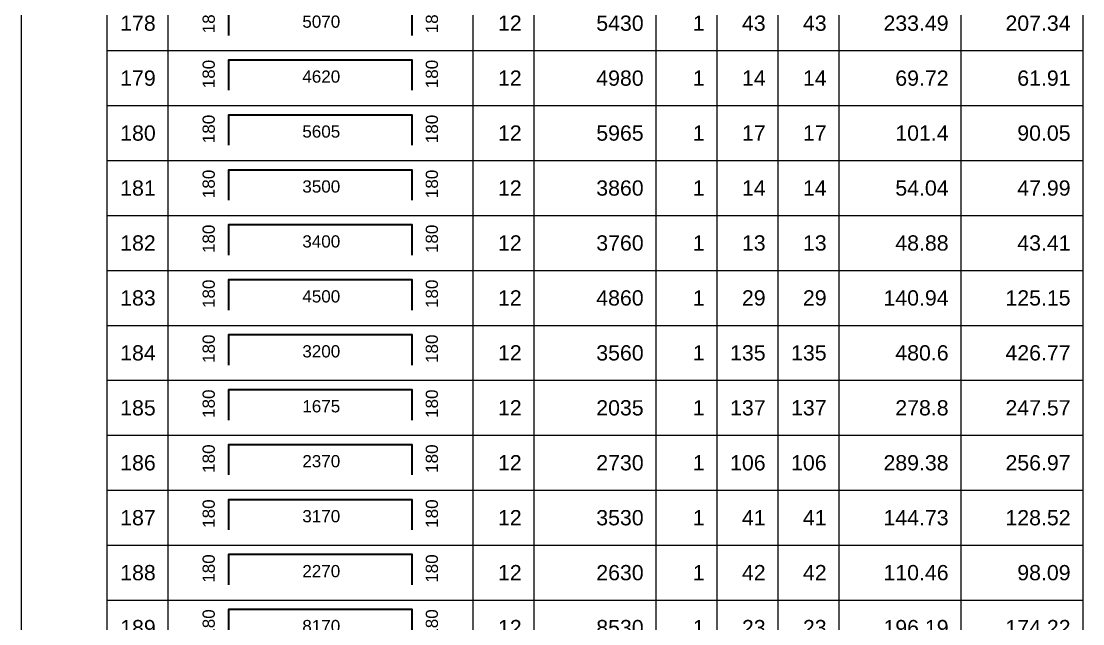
# Model space of a CAD drawing. Header units: millimetres. Extents: x -247377 to 927516, y -864259 to 155594.
# Drawn here: x 636100 to 653505, y -731446 to -721578 of the extents above; entities that cross this region are included whole.
import ezdxf
from ezdxf.enums import TextEntityAlignment as Align

# ---------------------------------------------------------------- set-up
doc = ezdxf.new("R2010")
doc.units = ezdxf.units.MM
doc.header["$MEASUREMENT"] = 0
for name, color, linetype, lineweight in [('NDC_FRAME', 7, 'Continuous', 20), ('NDC_S_REBAR', 4, 'Continuous', 35), ('NDC_S_VN TEXT', 7, 'Continuous', 20), ('NDC_Table', 3, 'Continuous', 20)]:
    doc.layers.add(name, color=color, linetype=linetype, lineweight=lineweight)
doc.styles.add('ARIAL', font='arial.ttf', dxfattribs={"width": 0.8})

# ---------------------------------------------------------------- blocks, each defined once
blk = doc.blocks.new('dang04')
at = {"layer": 'NDC_S_REBAR'}
blk.add_lwpolyline([(3405, -650), (3405, -150), (6405, -150), (6405, -650)], dxfattribs=at)
at = {"layer": 'NDC_Table'}
for p, q in [((0, 0), (0, -900)), ((1405, 0), (1405, -900)), ((2405, 0), (2405, -900)), ((7405, 0), (7405, -900)), ((8405, 0), (8405, -900)), ((10405, 0), (10405, -900)), ((11405, 0), (11405, -900)), ((12405, 0), (12405, -900)), ((13405, 0), (13405, -900)), ((15405, 0), (15405, -900)), ((17405, 0), (17405, -900)), ((1405, -900), (17405, -900))]:
    blk.add_line(p, q, dxfattribs=at)
at = {"layer": 'NDC_S_VN TEXT', "style": 'ARIAL'}
for p in [(3073, -150), (6733, -150)]:
    blk.add_attdef('D03', text='', height=200, rotation=90, dxfattribs=at).set_placement(p, align=Align.MIDDLE_RIGHT)
for p in [(2205, -450), (8205, -450), (10205, -450), (11205, -450), (12205, -450), (13205, -450), (15205, -450), (17205, -450)]:
    blk.add_attdef('D03', text='', height=250, dxfattribs=at).set_placement(p, align=Align.MIDDLE_RIGHT)
blk.add_attdef('D03', text='', height=200, dxfattribs=at).set_placement((4920, -425), align=Align.MIDDLE_CENTER)

msp = doc.modelspace()

# ---------------------------------------------------------------- block references
at = {"layer": 'NDC_FRAME'}
ref = msp.add_blockref('dang04', (636100.2, -721159.1), dxfattribs=at)
ref.add_attrib('D03', '178', dxfattribs={"layer": 'NDC_S_VN TEXT', "height": 250, "style": 'ARIAL'}).set_placement((638305.5, -721609.1), align=Align.MIDDLE_RIGHT)
ref.add_attrib('D03', '180', dxfattribs={"layer": 'NDC_S_VN TEXT', "height": 200, "rotation": 90, "style": 'ARIAL'}).set_placement((639173.5, -721309.1), align=Align.MIDDLE_RIGHT)
ref.add_attrib('D03', '5070', dxfattribs={"layer": 'NDC_S_VN TEXT', "height": 200, "style": 'ARIAL'}).set_placement((641019.8, -721583.8), align=Align.MIDDLE_CENTER)
ref.add_attrib('D03', '180', dxfattribs={"layer": 'NDC_S_VN TEXT', "height": 200, "rotation": 90, "style": 'ARIAL'}).set_placement((642832.7, -721309.1), align=Align.MIDDLE_RIGHT)
ref.add_attrib('D03', '12', dxfattribs={"layer": 'NDC_S_VN TEXT', "height": 250, "style": 'ARIAL'}).set_placement((644305.5, -721609.1), align=Align.MIDDLE_RIGHT)
ref.add_attrib('D03', '5430', dxfattribs={"layer": 'NDC_S_VN TEXT', "height": 250, "style": 'ARIAL'}).set_placement((646305.5, -721609.1), align=Align.MIDDLE_RIGHT)
ref.add_attrib('D03', '1', dxfattribs={"layer": 'NDC_S_VN TEXT', "height": 250, "style": 'ARIAL'}).set_placement((647305.5, -721609.1), align=Align.MIDDLE_RIGHT)
ref.add_attrib('D03', '43', dxfattribs={"layer": 'NDC_S_VN TEXT', "height": 250, "style": 'ARIAL'}).set_placement((648305.5, -721609.1), align=Align.MIDDLE_RIGHT)
ref.add_attrib('D03', '43', dxfattribs={"layer": 'NDC_S_VN TEXT', "height": 250, "style": 'ARIAL'}).set_placement((649305.5, -721608.8), align=Align.MIDDLE_RIGHT)
ref.add_attrib('D03', '233.49', dxfattribs={"layer": 'NDC_S_VN TEXT', "height": 250, "style": 'ARIAL'}).set_placement((651305.5, -721609.1), align=Align.MIDDLE_RIGHT)
ref.add_attrib('D03', '207.34', dxfattribs={"layer": 'NDC_S_VN TEXT', "height": 250, "style": 'ARIAL'}).set_placement((653305.5, -721609.1), align=Align.MIDDLE_RIGHT)
ref = msp.add_blockref('dang04', (636100.2, -722059.1), dxfattribs=at)
ref.add_attrib('D03', '179', dxfattribs={"layer": 'NDC_S_VN TEXT', "height": 250, "style": 'ARIAL'}).set_placement((638305.5, -722509.1), align=Align.MIDDLE_RIGHT)
ref.add_attrib('D03', '180', dxfattribs={"layer": 'NDC_S_VN TEXT', "height": 200, "rotation": 90, "style": 'ARIAL'}).set_placement((639173.5, -722209.1), align=Align.MIDDLE_RIGHT)
ref.add_attrib('D03', '4620', dxfattribs={"layer": 'NDC_S_VN TEXT', "height": 200, "style": 'ARIAL'}).set_placement((641019.8, -722483.8), align=Align.MIDDLE_CENTER)
ref.add_attrib('D03', '180', dxfattribs={"layer": 'NDC_S_VN TEXT', "height": 200, "rotation": 90, "style": 'ARIAL'}).set_placement((642832.7, -722209.1), align=Align.MIDDLE_RIGHT)
ref.add_attrib('D03', '12', dxfattribs={"layer": 'NDC_S_VN TEXT', "height": 250, "style": 'ARIAL'}).set_placement((644305.5, -722509.1), align=Align.MIDDLE_RIGHT)
ref.add_attrib('D03', '4980', dxfattribs={"layer": 'NDC_S_VN TEXT', "height": 250, "style": 'ARIAL'}).set_placement((646305.5, -722509.1), align=Align.MIDDLE_RIGHT)
ref.add_attrib('D03', '1', dxfattribs={"layer": 'NDC_S_VN TEXT', "height": 250, "style": 'ARIAL'}).set_placement((647305.5, -722509.1), align=Align.MIDDLE_RIGHT)
ref.add_attrib('D03', '14', dxfattribs={"layer": 'NDC_S_VN TEXT', "height": 250, "style": 'ARIAL'}).set_placement((648305.5, -722509.1), align=Align.MIDDLE_RIGHT)
ref.add_attrib('D03', '14', dxfattribs={"layer": 'NDC_S_VN TEXT', "height": 250, "style": 'ARIAL'}).set_placement((649305.5, -722508.8), align=Align.MIDDLE_RIGHT)
ref.add_attrib('D03', '69.72', dxfattribs={"layer": 'NDC_S_VN TEXT', "height": 250, "style": 'ARIAL'}).set_placement((651305.5, -722509.1), align=Align.MIDDLE_RIGHT)
ref.add_attrib('D03', '61.91', dxfattribs={"layer": 'NDC_S_VN TEXT', "height": 250, "style": 'ARIAL'}).set_placement((653305.5, -722509.1), align=Align.MIDDLE_RIGHT)
ref = msp.add_blockref('dang04', (636100.2, -722959.1), dxfattribs=at)
ref.add_attrib('D03', '180', dxfattribs={"layer": 'NDC_S_VN TEXT', "height": 250, "style": 'ARIAL'}).set_placement((638305.5, -723409.1), align=Align.MIDDLE_RIGHT)
ref.add_attrib('D03', '180', dxfattribs={"layer": 'NDC_S_VN TEXT', "height": 200, "rotation": 90, "style": 'ARIAL'}).set_placement((639173.5, -723109.1), align=Align.MIDDLE_RIGHT)
ref.add_attrib('D03', '5605', dxfattribs={"layer": 'NDC_S_VN TEXT', "height": 200, "style": 'ARIAL'}).set_placement((641019.8, -723383.8), align=Align.MIDDLE_CENTER)
ref.add_attrib('D03', '180', dxfattribs={"layer": 'NDC_S_VN TEXT', "height": 200, "rotation": 90, "style": 'ARIAL'}).set_placement((642832.7, -723109.1), align=Align.MIDDLE_RIGHT)
ref.add_attrib('D03', '12', dxfattribs={"layer": 'NDC_S_VN TEXT', "height": 250, "style": 'ARIAL'}).set_placement((644305.5, -723409.1), align=Align.MIDDLE_RIGHT)
ref.add_attrib('D03', '5965', dxfattribs={"layer": 'NDC_S_VN TEXT', "height": 250, "style": 'ARIAL'}).set_placement((646305.5, -723409.1), align=Align.MIDDLE_RIGHT)
ref.add_attrib('D03', '1', dxfattribs={"layer": 'NDC_S_VN TEXT', "height": 250, "style": 'ARIAL'}).set_placement((647305.5, -723409.1), align=Align.MIDDLE_RIGHT)
ref.add_attrib('D03', '17', dxfattribs={"layer": 'NDC_S_VN TEXT', "height": 250, "style": 'ARIAL'}).set_placement((648305.5, -723409.1), align=Align.MIDDLE_RIGHT)
ref.add_attrib('D03', '17', dxfattribs={"layer": 'NDC_S_VN TEXT', "height": 250, "style": 'ARIAL'}).set_placement((649305.5, -723408.8), align=Align.MIDDLE_RIGHT)
ref.add_attrib('D03', '101.4', dxfattribs={"layer": 'NDC_S_VN TEXT', "height": 250, "style": 'ARIAL'}).set_placement((651305.5, -723409.1), align=Align.MIDDLE_RIGHT)
ref.add_attrib('D03', '90.05', dxfattribs={"layer": 'NDC_S_VN TEXT', "height": 250, "style": 'ARIAL'}).set_placement((653305.5, -723409.1), align=Align.MIDDLE_RIGHT)
ref = msp.add_blockref('dang04', (636100.2, -723859.1), dxfattribs=at)
ref.add_attrib('D03', '181', dxfattribs={"layer": 'NDC_S_VN TEXT', "height": 250, "style": 'ARIAL'}).set_placement((638305.5, -724309.1), align=Align.MIDDLE_RIGHT)
ref.add_attrib('D03', '180', dxfattribs={"layer": 'NDC_S_VN TEXT', "height": 200, "rotation": 90, "style": 'ARIAL'}).set_placement((639173.5, -724009.1), align=Align.MIDDLE_RIGHT)
ref.add_attrib('D03', '3500', dxfattribs={"layer": 'NDC_S_VN TEXT', "height": 200, "style": 'ARIAL'}).set_placement((641019.8, -724283.8), align=Align.MIDDLE_CENTER)
ref.add_attrib('D03', '180', dxfattribs={"layer": 'NDC_S_VN TEXT', "height": 200, "rotation": 90, "style": 'ARIAL'}).set_placement((642832.7, -724009.1), align=Align.MIDDLE_RIGHT)
ref.add_attrib('D03', '12', dxfattribs={"layer": 'NDC_S_VN TEXT', "height": 250, "style": 'ARIAL'}).set_placement((644305.5, -724309.1), align=Align.MIDDLE_RIGHT)
ref.add_attrib('D03', '3860', dxfattribs={"layer": 'NDC_S_VN TEXT', "height": 250, "style": 'ARIAL'}).set_placement((646305.5, -724309.1), align=Align.MIDDLE_RIGHT)
ref.add_attrib('D03', '1', dxfattribs={"layer": 'NDC_S_VN TEXT', "height": 250, "style": 'ARIAL'}).set_placement((647305.5, -724309.1), align=Align.MIDDLE_RIGHT)
ref.add_attrib('D03', '14', dxfattribs={"layer": 'NDC_S_VN TEXT', "height": 250, "style": 'ARIAL'}).set_placement((648305.5, -724309.1), align=Align.MIDDLE_RIGHT)
ref.add_attrib('D03', '14', dxfattribs={"layer": 'NDC_S_VN TEXT', "height": 250, "style": 'ARIAL'}).set_placement((649305.5, -724308.8), align=Align.MIDDLE_RIGHT)
ref.add_attrib('D03', '54.04', dxfattribs={"layer": 'NDC_S_VN TEXT', "height": 250, "style": 'ARIAL'}).set_placement((651305.5, -724309.1), align=Align.MIDDLE_RIGHT)
ref.add_attrib('D03', '47.99', dxfattribs={"layer": 'NDC_S_VN TEXT', "height": 250, "style": 'ARIAL'}).set_placement((653305.5, -724309.1), align=Align.MIDDLE_RIGHT)
ref = msp.add_blockref('dang04', (636100.2, -724759.1), dxfattribs=at)
ref.add_attrib('D03', '182', dxfattribs={"layer": 'NDC_S_VN TEXT', "height": 250, "style": 'ARIAL'}).set_placement((638305.5, -725209.1), align=Align.MIDDLE_RIGHT)
ref.add_attrib('D03', '180', dxfattribs={"layer": 'NDC_S_VN TEXT', "height": 200, "rotation": 90, "style": 'ARIAL'}).set_placement((639173.5, -724909.1), align=Align.MIDDLE_RIGHT)
ref.add_attrib('D03', '3400', dxfattribs={"layer": 'NDC_S_VN TEXT', "height": 200, "style": 'ARIAL'}).set_placement((641019.8, -725183.8), align=Align.MIDDLE_CENTER)
ref.add_attrib('D03', '180', dxfattribs={"layer": 'NDC_S_VN TEXT', "height": 200, "rotation": 90, "style": 'ARIAL'}).set_placement((642832.7, -724909.1), align=Align.MIDDLE_RIGHT)
ref.add_attrib('D03', '12', dxfattribs={"layer": 'NDC_S_VN TEXT', "height": 250, "style": 'ARIAL'}).set_placement((644305.5, -725209.1), align=Align.MIDDLE_RIGHT)
ref.add_attrib('D03', '3760', dxfattribs={"layer": 'NDC_S_VN TEXT', "height": 250, "style": 'ARIAL'}).set_placement((646305.5, -725209.1), align=Align.MIDDLE_RIGHT)
ref.add_attrib('D03', '1', dxfattribs={"layer": 'NDC_S_VN TEXT', "height": 250, "style": 'ARIAL'}).set_placement((647305.5, -725209.1), align=Align.MIDDLE_RIGHT)
ref.add_attrib('D03', '13', dxfattribs={"layer": 'NDC_S_VN TEXT', "height": 250, "style": 'ARIAL'}).set_placement((648305.5, -725209.1), align=Align.MIDDLE_RIGHT)
ref.add_attrib('D03', '13', dxfattribs={"layer": 'NDC_S_VN TEXT', "height": 250, "style": 'ARIAL'}).set_placement((649305.5, -725208.8), align=Align.MIDDLE_RIGHT)
ref.add_attrib('D03', '48.88', dxfattribs={"layer": 'NDC_S_VN TEXT', "height": 250, "style": 'ARIAL'}).set_placement((651305.5, -725209.1), align=Align.MIDDLE_RIGHT)
ref.add_attrib('D03', '43.41', dxfattribs={"layer": 'NDC_S_VN TEXT', "height": 250, "style": 'ARIAL'}).set_placement((653305.5, -725209.1), align=Align.MIDDLE_RIGHT)
ref = msp.add_blockref('dang04', (636100.2, -725659.1), dxfattribs=at)
ref.add_attrib('D03', '183', dxfattribs={"layer": 'NDC_S_VN TEXT', "height": 250, "style": 'ARIAL'}).set_placement((638305.5, -726109.1), align=Align.MIDDLE_RIGHT)
ref.add_attrib('D03', '180', dxfattribs={"layer": 'NDC_S_VN TEXT', "height": 200, "rotation": 90, "style": 'ARIAL'}).set_placement((639173.5, -725809.1), align=Align.MIDDLE_RIGHT)
ref.add_attrib('D03', '4500', dxfattribs={"layer": 'NDC_S_VN TEXT', "height": 200, "style": 'ARIAL'}).set_placement((641019.8, -726083.8), align=Align.MIDDLE_CENTER)
ref.add_attrib('D03', '180', dxfattribs={"layer": 'NDC_S_VN TEXT', "height": 200, "rotation": 90, "style": 'ARIAL'}).set_placement((642832.7, -725809.1), align=Align.MIDDLE_RIGHT)
ref.add_attrib('D03', '12', dxfattribs={"layer": 'NDC_S_VN TEXT', "height": 250, "style": 'ARIAL'}).set_placement((644305.5, -726109.1), align=Align.MIDDLE_RIGHT)
ref.add_attrib('D03', '4860', dxfattribs={"layer": 'NDC_S_VN TEXT', "height": 250, "style": 'ARIAL'}).set_placement((646305.5, -726109.1), align=Align.MIDDLE_RIGHT)
ref.add_attrib('D03', '1', dxfattribs={"layer": 'NDC_S_VN TEXT', "height": 250, "style": 'ARIAL'}).set_placement((647305.5, -726109.1), align=Align.MIDDLE_RIGHT)
ref.add_attrib('D03', '29', dxfattribs={"layer": 'NDC_S_VN TEXT', "height": 250, "style": 'ARIAL'}).set_placement((648305.5, -726109.1), align=Align.MIDDLE_RIGHT)
ref.add_attrib('D03', '29', dxfattribs={"layer": 'NDC_S_VN TEXT', "height": 250, "style": 'ARIAL'}).set_placement((649305.5, -726108.8), align=Align.MIDDLE_RIGHT)
ref.add_attrib('D03', '140.94', dxfattribs={"layer": 'NDC_S_VN TEXT', "height": 250, "style": 'ARIAL'}).set_placement((651305.5, -726109.1), align=Align.MIDDLE_RIGHT)
ref.add_attrib('D03', '125.15', dxfattribs={"layer": 'NDC_S_VN TEXT', "height": 250, "style": 'ARIAL'}).set_placement((653305.5, -726109.1), align=Align.MIDDLE_RIGHT)
ref = msp.add_blockref('dang04', (636100.2, -726559.1), dxfattribs=at)
ref.add_attrib('D03', '184', dxfattribs={"layer": 'NDC_S_VN TEXT', "height": 250, "style": 'ARIAL'}).set_placement((638305.5, -727009.1), align=Align.MIDDLE_RIGHT)
ref.add_attrib('D03', '180', dxfattribs={"layer": 'NDC_S_VN TEXT', "height": 200, "rotation": 90, "style": 'ARIAL'}).set_placement((639173.5, -726709.1), align=Align.MIDDLE_RIGHT)
ref.add_attrib('D03', '3200', dxfattribs={"layer": 'NDC_S_VN TEXT', "height": 200, "style": 'ARIAL'}).set_placement((641019.8, -726983.8), align=Align.MIDDLE_CENTER)
ref.add_attrib('D03', '180', dxfattribs={"layer": 'NDC_S_VN TEXT', "height": 200, "rotation": 90, "style": 'ARIAL'}).set_placement((642832.7, -726709.1), align=Align.MIDDLE_RIGHT)
ref.add_attrib('D03', '12', dxfattribs={"layer": 'NDC_S_VN TEXT', "height": 250, "style": 'ARIAL'}).set_placement((644305.5, -727009.1), align=Align.MIDDLE_RIGHT)
ref.add_attrib('D03', '3560', dxfattribs={"layer": 'NDC_S_VN TEXT', "height": 250, "style": 'ARIAL'}).set_placement((646305.5, -727009.1), align=Align.MIDDLE_RIGHT)
ref.add_attrib('D03', '1', dxfattribs={"layer": 'NDC_S_VN TEXT', "height": 250, "style": 'ARIAL'}).set_placement((647305.5, -727009.1), align=Align.MIDDLE_RIGHT)
ref.add_attrib('D03', '135', dxfattribs={"layer": 'NDC_S_VN TEXT', "height": 250, "style": 'ARIAL'}).set_placement((648305.5, -727009.1), align=Align.MIDDLE_RIGHT)
ref.add_attrib('D03', '135', dxfattribs={"layer": 'NDC_S_VN TEXT', "height": 250, "style": 'ARIAL'}).set_placement((649305.5, -727008.8), align=Align.MIDDLE_RIGHT)
ref.add_attrib('D03', '480.6', dxfattribs={"layer": 'NDC_S_VN TEXT', "height": 250, "style": 'ARIAL'}).set_placement((651305.5, -727009.1), align=Align.MIDDLE_RIGHT)
ref.add_attrib('D03', '426.77', dxfattribs={"layer": 'NDC_S_VN TEXT', "height": 250, "style": 'ARIAL'}).set_placement((653305.5, -727009.1), align=Align.MIDDLE_RIGHT)
ref = msp.add_blockref('dang04', (636100.2, -727459.1), dxfattribs=at)
ref.add_attrib('D03', '185', dxfattribs={"layer": 'NDC_S_VN TEXT', "height": 250, "style": 'ARIAL'}).set_placement((638305.5, -727909.1), align=Align.MIDDLE_RIGHT)
ref.add_attrib('D03', '180', dxfattribs={"layer": 'NDC_S_VN TEXT', "height": 200, "rotation": 90, "style": 'ARIAL'}).set_placement((639173.5, -727609.1), align=Align.MIDDLE_RIGHT)
ref.add_attrib('D03', '1675', dxfattribs={"layer": 'NDC_S_VN TEXT', "height": 200, "style": 'ARIAL'}).set_placement((641019.8, -727883.8), align=Align.MIDDLE_CENTER)
ref.add_attrib('D03', '180', dxfattribs={"layer": 'NDC_S_VN TEXT', "height": 200, "rotation": 90, "style": 'ARIAL'}).set_placement((642832.7, -727609.1), align=Align.MIDDLE_RIGHT)
ref.add_attrib('D03', '12', dxfattribs={"layer": 'NDC_S_VN TEXT', "height": 250, "style": 'ARIAL'}).set_placement((644305.5, -727909.1), align=Align.MIDDLE_RIGHT)
ref.add_attrib('D03', '2035', dxfattribs={"layer": 'NDC_S_VN TEXT', "height": 250, "style": 'ARIAL'}).set_placement((646305.5, -727909.1), align=Align.MIDDLE_RIGHT)
ref.add_attrib('D03', '1', dxfattribs={"layer": 'NDC_S_VN TEXT', "height": 250, "style": 'ARIAL'}).set_placement((647305.5, -727909.1), align=Align.MIDDLE_RIGHT)
ref.add_attrib('D03', '137', dxfattribs={"layer": 'NDC_S_VN TEXT', "height": 250, "style": 'ARIAL'}).set_placement((648305.5, -727909.1), align=Align.MIDDLE_RIGHT)
ref.add_attrib('D03', '137', dxfattribs={"layer": 'NDC_S_VN TEXT', "height": 250, "style": 'ARIAL'}).set_placement((649305.5, -727908.8), align=Align.MIDDLE_RIGHT)
ref.add_attrib('D03', '278.8', dxfattribs={"layer": 'NDC_S_VN TEXT', "height": 250, "style": 'ARIAL'}).set_placement((651305.5, -727909.1), align=Align.MIDDLE_RIGHT)
ref.add_attrib('D03', '247.57', dxfattribs={"layer": 'NDC_S_VN TEXT', "height": 250, "style": 'ARIAL'}).set_placement((653305.5, -727909.1), align=Align.MIDDLE_RIGHT)
ref = msp.add_blockref('dang04', (636100.2, -728359.1), dxfattribs=at)
ref.add_attrib('D03', '186', dxfattribs={"layer": 'NDC_S_VN TEXT', "height": 250, "style": 'ARIAL'}).set_placement((638305.5, -728809.1), align=Align.MIDDLE_RIGHT)
ref.add_attrib('D03', '180', dxfattribs={"layer": 'NDC_S_VN TEXT', "height": 200, "rotation": 90, "style": 'ARIAL'}).set_placement((639173.5, -728509.1), align=Align.MIDDLE_RIGHT)
ref.add_attrib('D03', '2370', dxfattribs={"layer": 'NDC_S_VN TEXT', "height": 200, "style": 'ARIAL'}).set_placement((641019.8, -728783.8), align=Align.MIDDLE_CENTER)
ref.add_attrib('D03', '180', dxfattribs={"layer": 'NDC_S_VN TEXT', "height": 200, "rotation": 90, "style": 'ARIAL'}).set_placement((642832.7, -728509.1), align=Align.MIDDLE_RIGHT)
ref.add_attrib('D03', '12', dxfattribs={"layer": 'NDC_S_VN TEXT', "height": 250, "style": 'ARIAL'}).set_placement((644305.5, -728809.1), align=Align.MIDDLE_RIGHT)
ref.add_attrib('D03', '2730', dxfattribs={"layer": 'NDC_S_VN TEXT', "height": 250, "style": 'ARIAL'}).set_placement((646305.5, -728809.1), align=Align.MIDDLE_RIGHT)
ref.add_attrib('D03', '1', dxfattribs={"layer": 'NDC_S_VN TEXT', "height": 250, "style": 'ARIAL'}).set_placement((647305.5, -728809.1), align=Align.MIDDLE_RIGHT)
ref.add_attrib('D03', '106', dxfattribs={"layer": 'NDC_S_VN TEXT', "height": 250, "style": 'ARIAL'}).set_placement((648305.5, -728809.1), align=Align.MIDDLE_RIGHT)
ref.add_attrib('D03', '106', dxfattribs={"layer": 'NDC_S_VN TEXT', "height": 250, "style": 'ARIAL'}).set_placement((649305.5, -728808.8), align=Align.MIDDLE_RIGHT)
ref.add_attrib('D03', '289.38', dxfattribs={"layer": 'NDC_S_VN TEXT', "height": 250, "style": 'ARIAL'}).set_placement((651305.5, -728809.1), align=Align.MIDDLE_RIGHT)
ref.add_attrib('D03', '256.97', dxfattribs={"layer": 'NDC_S_VN TEXT', "height": 250, "style": 'ARIAL'}).set_placement((653305.5, -728809.1), align=Align.MIDDLE_RIGHT)
ref = msp.add_blockref('dang04', (636100.2, -729259.1), dxfattribs=at)
ref.add_attrib('D03', '187', dxfattribs={"layer": 'NDC_S_VN TEXT', "height": 250, "style": 'ARIAL'}).set_placement((638305.5, -729709.1), align=Align.MIDDLE_RIGHT)
ref.add_attrib('D03', '180', dxfattribs={"layer": 'NDC_S_VN TEXT', "height": 200, "rotation": 90, "style": 'ARIAL'}).set_placement((639173.5, -729409.1), align=Align.MIDDLE_RIGHT)
ref.add_attrib('D03', '3170', dxfattribs={"layer": 'NDC_S_VN TEXT', "height": 200, "style": 'ARIAL'}).set_placement((641019.8, -729683.8), align=Align.MIDDLE_CENTER)
ref.add_attrib('D03', '180', dxfattribs={"layer": 'NDC_S_VN TEXT', "height": 200, "rotation": 90, "style": 'ARIAL'}).set_placement((642832.7, -729409.1), align=Align.MIDDLE_RIGHT)
ref.add_attrib('D03', '12', dxfattribs={"layer": 'NDC_S_VN TEXT', "height": 250, "style": 'ARIAL'}).set_placement((644305.5, -729709.1), align=Align.MIDDLE_RIGHT)
ref.add_attrib('D03', '3530', dxfattribs={"layer": 'NDC_S_VN TEXT', "height": 250, "style": 'ARIAL'}).set_placement((646305.5, -729709.1), align=Align.MIDDLE_RIGHT)
ref.add_attrib('D03', '1', dxfattribs={"layer": 'NDC_S_VN TEXT', "height": 250, "style": 'ARIAL'}).set_placement((647305.5, -729709.1), align=Align.MIDDLE_RIGHT)
ref.add_attrib('D03', '41', dxfattribs={"layer": 'NDC_S_VN TEXT', "height": 250, "style": 'ARIAL'}).set_placement((648305.5, -729709.1), align=Align.MIDDLE_RIGHT)
ref.add_attrib('D03', '41', dxfattribs={"layer": 'NDC_S_VN TEXT', "height": 250, "style": 'ARIAL'}).set_placement((649305.5, -729708.8), align=Align.MIDDLE_RIGHT)
ref.add_attrib('D03', '144.73', dxfattribs={"layer": 'NDC_S_VN TEXT', "height": 250, "style": 'ARIAL'}).set_placement((651305.5, -729709.1), align=Align.MIDDLE_RIGHT)
ref.add_attrib('D03', '128.52', dxfattribs={"layer": 'NDC_S_VN TEXT', "height": 250, "style": 'ARIAL'}).set_placement((653305.5, -729709.1), align=Align.MIDDLE_RIGHT)
ref = msp.add_blockref('dang04', (636100.2, -730159.1), dxfattribs=at)
ref.add_attrib('D03', '188', dxfattribs={"layer": 'NDC_S_VN TEXT', "height": 250, "style": 'ARIAL'}).set_placement((638305.5, -730609.1), align=Align.MIDDLE_RIGHT)
ref.add_attrib('D03', '180', dxfattribs={"layer": 'NDC_S_VN TEXT', "height": 200, "rotation": 90, "style": 'ARIAL'}).set_placement((639173.5, -730309.1), align=Align.MIDDLE_RIGHT)
ref.add_attrib('D03', '2270', dxfattribs={"layer": 'NDC_S_VN TEXT', "height": 200, "style": 'ARIAL'}).set_placement((641019.8, -730583.8), align=Align.MIDDLE_CENTER)
ref.add_attrib('D03', '180', dxfattribs={"layer": 'NDC_S_VN TEXT', "height": 200, "rotation": 90, "style": 'ARIAL'}).set_placement((642832.7, -730309.1), align=Align.MIDDLE_RIGHT)
ref.add_attrib('D03', '12', dxfattribs={"layer": 'NDC_S_VN TEXT', "height": 250, "style": 'ARIAL'}).set_placement((644305.5, -730609.1), align=Align.MIDDLE_RIGHT)
ref.add_attrib('D03', '2630', dxfattribs={"layer": 'NDC_S_VN TEXT', "height": 250, "style": 'ARIAL'}).set_placement((646305.5, -730609.1), align=Align.MIDDLE_RIGHT)
ref.add_attrib('D03', '1', dxfattribs={"layer": 'NDC_S_VN TEXT', "height": 250, "style": 'ARIAL'}).set_placement((647305.5, -730609.1), align=Align.MIDDLE_RIGHT)
ref.add_attrib('D03', '42', dxfattribs={"layer": 'NDC_S_VN TEXT', "height": 250, "style": 'ARIAL'}).set_placement((648305.5, -730609.1), align=Align.MIDDLE_RIGHT)
ref.add_attrib('D03', '42', dxfattribs={"layer": 'NDC_S_VN TEXT', "height": 250, "style": 'ARIAL'}).set_placement((649305.5, -730608.8), align=Align.MIDDLE_RIGHT)
ref.add_attrib('D03', '110.46', dxfattribs={"layer": 'NDC_S_VN TEXT', "height": 250, "style": 'ARIAL'}).set_placement((651305.5, -730609.1), align=Align.MIDDLE_RIGHT)
ref.add_attrib('D03', '98.09', dxfattribs={"layer": 'NDC_S_VN TEXT', "height": 250, "style": 'ARIAL'}).set_placement((653305.5, -730609.1), align=Align.MIDDLE_RIGHT)
ref = msp.add_blockref('dang04', (636100.2, -731059.1), dxfattribs=at)
ref.add_attrib('D03', '189', dxfattribs={"layer": 'NDC_S_VN TEXT', "height": 250, "style": 'ARIAL'}).set_placement((638305.5, -731509.1), align=Align.MIDDLE_RIGHT)
ref.add_attrib('D03', '180', dxfattribs={"layer": 'NDC_S_VN TEXT', "height": 200, "rotation": 90, "style": 'ARIAL'}).set_placement((639173.5, -731209.1), align=Align.MIDDLE_RIGHT)
ref.add_attrib('D03', '8170', dxfattribs={"layer": 'NDC_S_VN TEXT', "height": 200, "style": 'ARIAL'}).set_placement((641019.8, -731483.8), align=Align.MIDDLE_CENTER)
ref.add_attrib('D03', '180', dxfattribs={"layer": 'NDC_S_VN TEXT', "height": 200, "rotation": 90, "style": 'ARIAL'}).set_placement((642832.7, -731209.1), align=Align.MIDDLE_RIGHT)
ref.add_attrib('D03', '12', dxfattribs={"layer": 'NDC_S_VN TEXT', "height": 250, "style": 'ARIAL'}).set_placement((644305.5, -731509.1), align=Align.MIDDLE_RIGHT)
ref.add_attrib('D03', '8530', dxfattribs={"layer": 'NDC_S_VN TEXT', "height": 250, "style": 'ARIAL'}).set_placement((646305.5, -731509.1), align=Align.MIDDLE_RIGHT)
ref.add_attrib('D03', '1', dxfattribs={"layer": 'NDC_S_VN TEXT', "height": 250, "style": 'ARIAL'}).set_placement((647305.5, -731509.1), align=Align.MIDDLE_RIGHT)
ref.add_attrib('D03', '23', dxfattribs={"layer": 'NDC_S_VN TEXT', "height": 250, "style": 'ARIAL'}).set_placement((648305.5, -731509.1), align=Align.MIDDLE_RIGHT)
ref.add_attrib('D03', '23', dxfattribs={"layer": 'NDC_S_VN TEXT', "height": 250, "style": 'ARIAL'}).set_placement((649305.5, -731508.8), align=Align.MIDDLE_RIGHT)
ref.add_attrib('D03', '196.19', dxfattribs={"layer": 'NDC_S_VN TEXT', "height": 250, "style": 'ARIAL'}).set_placement((651305.5, -731509.1), align=Align.MIDDLE_RIGHT)
ref.add_attrib('D03', '174.22', dxfattribs={"layer": 'NDC_S_VN TEXT', "height": 250, "style": 'ARIAL'}).set_placement((653305.5, -731509.1), align=Align.MIDDLE_RIGHT)

doc.saveas('drawing.dxf')
